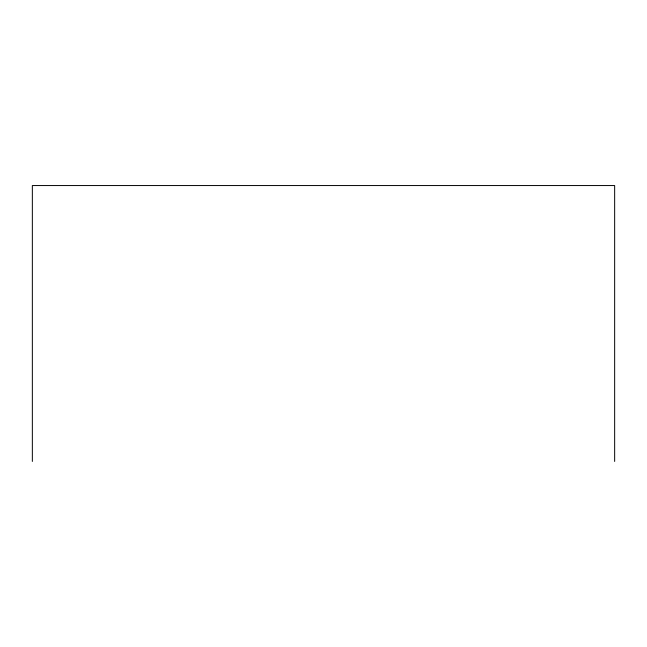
<?xml version="1.0" encoding="UTF-8"?>
<svg xmlns="http://www.w3.org/2000/svg" width="647" height="647" viewBox="0 0 647 647"><rect width="100%" height="100%" fill="white"/><g stroke="black" fill="none" stroke-linecap="round" stroke-linejoin="round"><path stroke-width="0.97" d="M614.65 461.448L614.65 185.552L32.35 185.552L32.35 461.448"/></g></svg>
